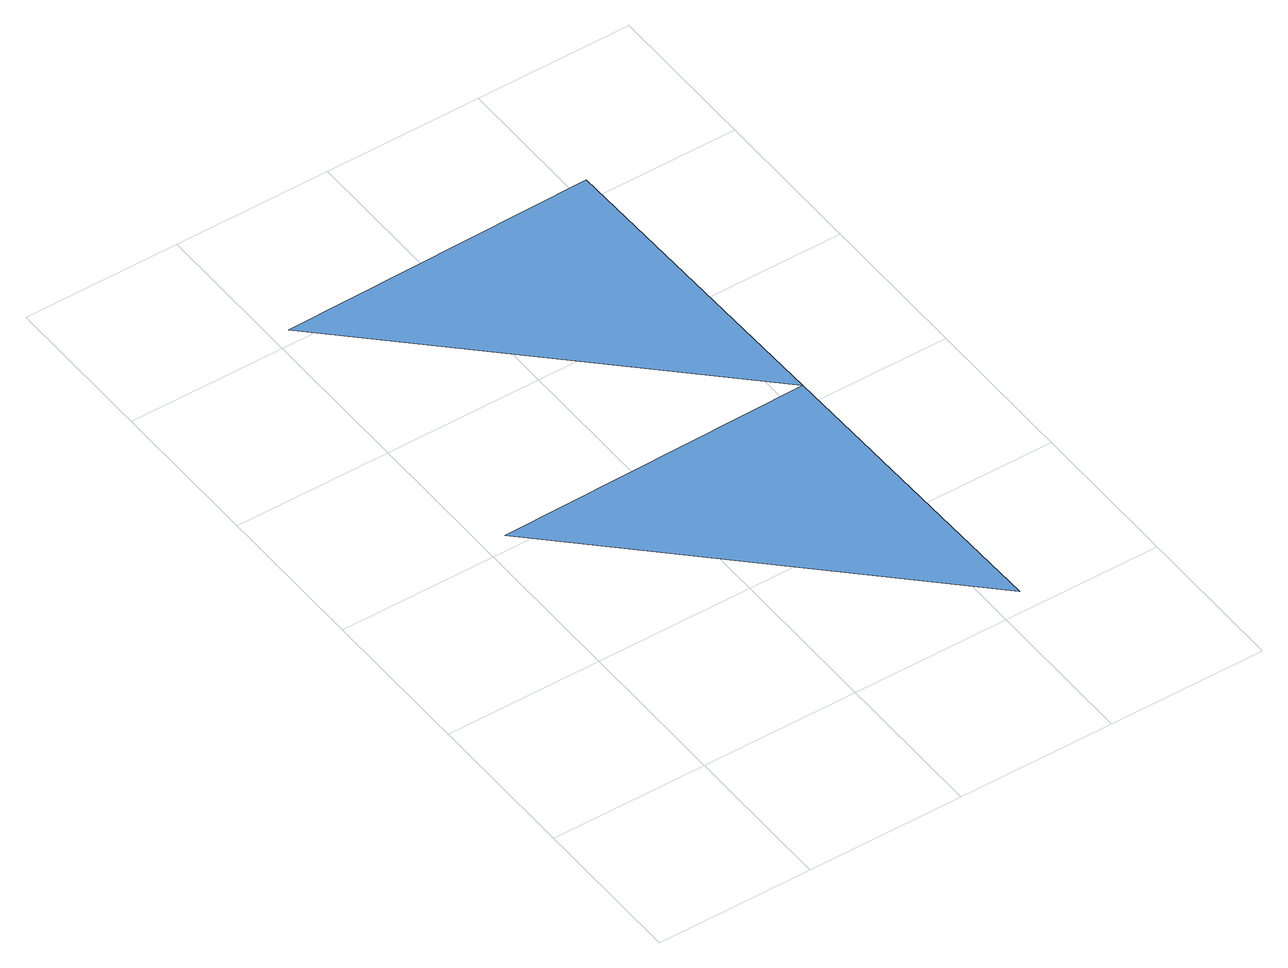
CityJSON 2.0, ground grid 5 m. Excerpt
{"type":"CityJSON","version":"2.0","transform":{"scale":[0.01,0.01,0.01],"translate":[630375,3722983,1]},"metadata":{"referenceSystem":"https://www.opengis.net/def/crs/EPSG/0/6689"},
"CityObjects":{
"waterbody1":{"type":"WaterBody","attributes":{"name":"福岡県津波浸水想定図","class":"1140","function":"2","WaterBodyTsunamiRiskAttribute.description":"1","WaterBodyTsunamiRiskAttribute.rank":"1"},"geometry":[{"type":"MultiSurface","lod":"1","boundaries":[[[0,1,2]]]}]},
"waterbody2":{"type":"WaterBody","attributes":{"name":"福岡県津波浸水想定図","class":"1140","function":"2","WaterBodyTsunamiRiskAttribute.description":"1","WaterBodyTsunamiRiskAttribute.rank":"2"},"geometry":[{"type":"MultiSurface","lod":"1","boundaries":[[[3,2,4]]]}]}
},
"vertices":[
[75,1049,82],[1095,69,80],[1075,1069,82],
[56,2049,82],[1056,2069,81]
]}
